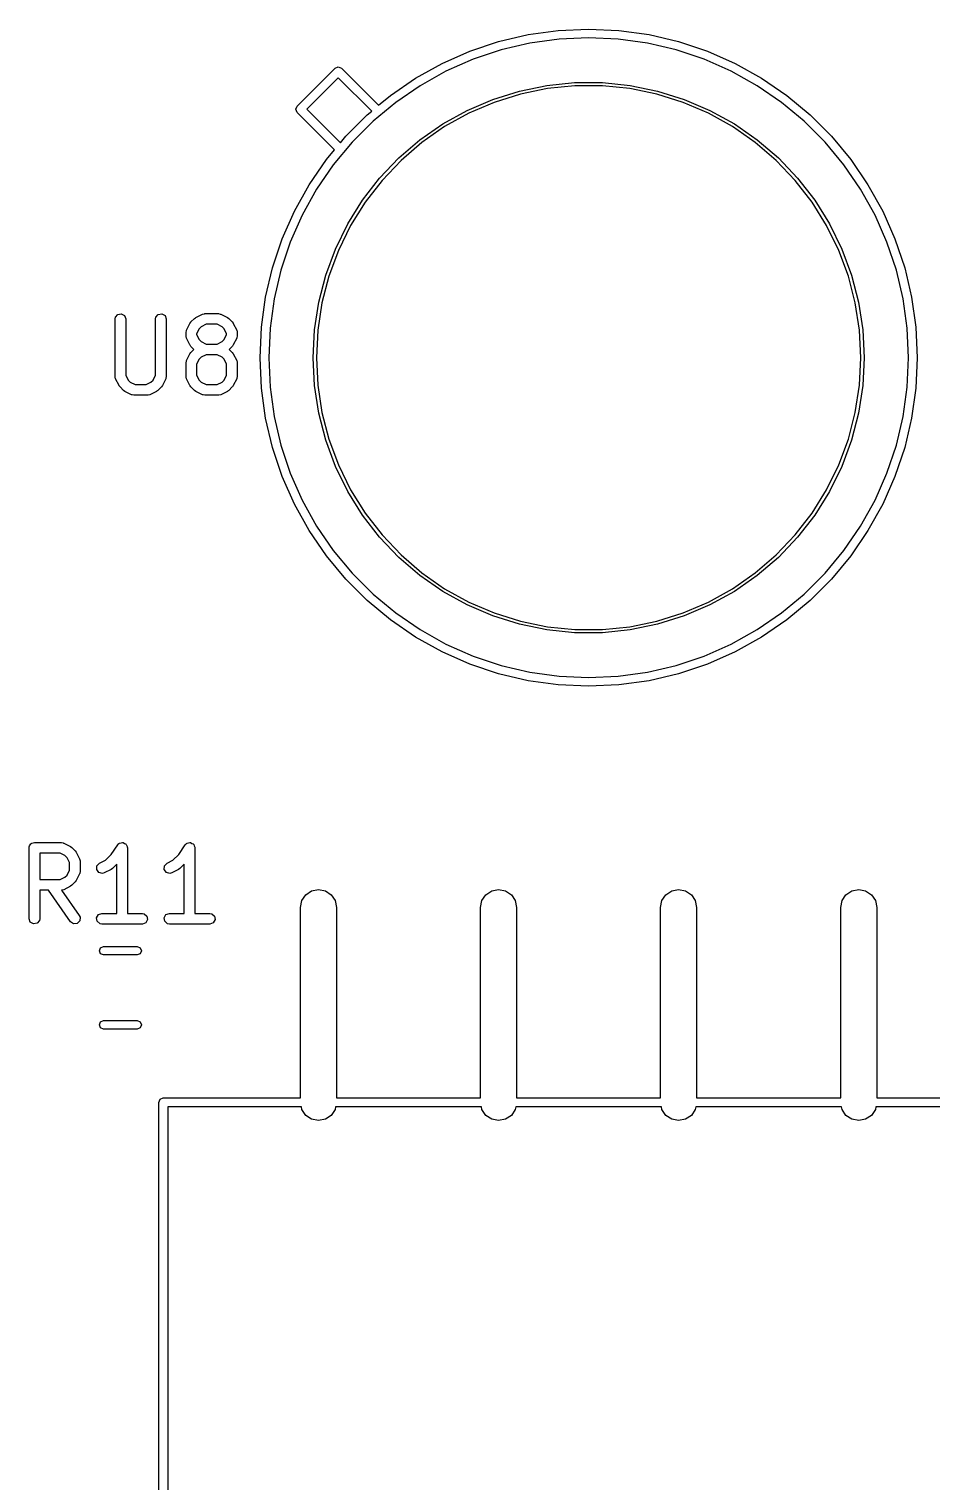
# Model space of a CAD drawing. Extents: x 111.7 to 186.3, y -145.9 to -70.4.
# Drawn here: x 141.97 to 154.7, y -124.32 to -103.82 of the extents above; entities that cross this region are included whole.
import ezdxf

# ---------------------------------------------------------------- set-up
doc = ezdxf.new("R2010")
doc.units = 0
doc.layers.add('BLACK', color=7, linetype='CONTINUOUS')

msp = doc.modelspace()

# ---------------------------------------------------------------- linework, layer by layer
at = {"layer": 'BLACK', "linetype": 'CONTINUOUS'}
for p, q in [((148.591, -103.999), (149.008, -103.901)), ((149.008, -103.901), (149.432, -103.842)), ((149.432, -103.842), (149.86, -103.822)), ((149.86, -103.822), (150.288, -103.842)), ((150.288, -103.842), (150.712, -103.901)), ((150.712, -103.901), (151.129, -103.999)), ((148.185, -104.136), (148.591, -103.999)), ((148.625, -104.117), (148.23, -104.249)), ((149.031, -104.022), (148.625, -104.117)), ((149.444, -103.964), (149.031, -104.022)), ((149.86, -103.945), (149.444, -103.964)), ((150.276, -103.964), (149.86, -103.945)), ((150.689, -104.022), (150.276, -103.964)), ((151.095, -104.117), (150.689, -104.022)), ((151.49, -104.249), (151.095, -104.117)), ((151.129, -103.999), (151.535, -104.136)), ((147.42, -104.517), (147.794, -104.308)), ((147.794, -104.308), (148.185, -104.136)), ((148.23, -104.249), (147.848, -104.418)), ((151.872, -104.418), (151.49, -104.249)), ((151.535, -104.136), (151.926, -104.308)), ((151.926, -104.308), (152.3, -104.517)), ((145.751, -104.908), (146.284, -104.374)), ((146.329, -104.509), (145.886, -104.953)), ((146.284, -104.374), (146.329, -104.356)), ((146.329, -104.356), (146.374, -104.374)), ((146.8, -104.98), (146.329, -104.509)), ((146.374, -104.374), (146.374, -104.375)), ((146.374, -104.375), (146.898, -104.898)), ((147.066, -104.759), (147.42, -104.517)), ((147.848, -104.418), (147.484, -104.621)), ((152.236, -104.621), (151.872, -104.418)), ((152.3, -104.517), (152.654, -104.759)), ((147.484, -104.621), (147.14, -104.856)), ((148.51, -104.814), (148.886, -104.696)), ((148.886, -104.696), (149.272, -104.617)), ((149.278, -104.662), (148.897, -104.74)), ((149.272, -104.617), (149.663, -104.577)), ((149.665, -104.623), (149.278, -104.662)), ((149.663, -104.577), (150.057, -104.577)), ((150.055, -104.623), (149.665, -104.623)), ((150.442, -104.662), (150.055, -104.623)), ((150.057, -104.577), (150.448, -104.617)), ((150.823, -104.74), (150.442, -104.662)), ((150.448, -104.617), (150.834, -104.696)), ((150.834, -104.696), (151.21, -104.814)), ((152.58, -104.856), (152.236, -104.621)), ((145.732, -104.953), (145.751, -104.908)), ((147.14, -104.856), (146.819, -105.123)), ((146.898, -104.898), (147.066, -104.759)), ((148.149, -104.969), (148.51, -104.814)), ((148.526, -104.857), (148.169, -105.01)), ((148.897, -104.74), (148.526, -104.857)), ((151.194, -104.857), (150.823, -104.74)), ((151.551, -105.01), (151.194, -104.857)), ((151.21, -104.814), (151.571, -104.969)), ((152.901, -105.123), (152.58, -104.856)), ((152.654, -104.759), (152.983, -105.032)), ((145.751, -104.998), (145.732, -104.953)), ((146.277, -105.524), (145.751, -104.998)), ((145.886, -104.953), (146.359, -105.426)), ((146.434, -105.335), (146.737, -105.032)), ((146.819, -105.123), (146.525, -105.417)), ((146.737, -105.032), (146.8, -104.98)), ((147.804, -105.16), (148.149, -104.969)), ((148.169, -105.01), (147.829, -105.199)), ((151.891, -105.199), (151.551, -105.01)), ((151.571, -104.969), (151.916, -105.16)), ((153.195, -105.417), (152.901, -105.123)), ((152.983, -105.032), (153.286, -105.335)), ((146.359, -105.426), (146.434, -105.335)), ((147.481, -105.385), (147.804, -105.16)), ((147.829, -105.199), (147.509, -105.421)), ((152.211, -105.421), (151.891, -105.199)), ((151.916, -105.16), (152.239, -105.385)), ((153.286, -105.335), (153.559, -105.664)), ((146.161, -105.664), (146.277, -105.524)), ((146.525, -105.417), (146.258, -105.738)), ((147.183, -105.641), (147.481, -105.385)), ((147.509, -105.421), (147.214, -105.675)), ((152.506, -105.675), (152.211, -105.421)), ((152.239, -105.385), (152.537, -105.641)), ((153.462, -105.738), (153.195, -105.417)), ((145.919, -106.018), (146.161, -105.664)), ((146.258, -105.738), (146.023, -106.082)), ((146.911, -105.927), (147.183, -105.641)), ((147.214, -105.675), (146.946, -105.957)), ((152.774, -105.957), (152.506, -105.675)), ((152.537, -105.641), (152.809, -105.927)), ((153.697, -106.082), (153.462, -105.738)), ((153.559, -105.664), (153.801, -106.018)), ((146.67, -106.238), (146.911, -105.927)), ((146.946, -105.957), (146.708, -106.264)), ((153.012, -106.264), (152.774, -105.957)), ((152.809, -105.927), (153.05, -106.238)), ((145.71, -106.392), (145.919, -106.018)), ((146.023, -106.082), (145.82, -106.446)), ((153.9, -106.446), (153.697, -106.082)), ((153.801, -106.018), (154.01, -106.392)), ((146.462, -106.572), (146.67, -106.238)), ((146.708, -106.264), (146.502, -106.594)), ((153.218, -106.594), (153.012, -106.264)), ((153.05, -106.238), (153.258, -106.572)), ((145.538, -106.783), (145.71, -106.392)), ((145.82, -106.446), (145.651, -106.828)), ((146.289, -106.925), (146.462, -106.572)), ((153.258, -106.572), (153.431, -106.925)), ((154.069, -106.828), (153.9, -106.446)), ((154.01, -106.392), (154.182, -106.783)), ((145.401, -107.189), (145.538, -106.783)), ((146.502, -106.594), (146.331, -106.944)), ((153.389, -106.944), (153.218, -106.594)), ((154.182, -106.783), (154.319, -107.189)), ((145.651, -106.828), (145.519, -107.223)), ((146.152, -107.295), (146.289, -106.925)), ((146.331, -106.944), (146.196, -107.308)), ((153.524, -107.308), (153.389, -106.944)), ((153.431, -106.925), (153.568, -107.295)), ((154.201, -107.223), (154.069, -106.828)), ((145.303, -107.606), (145.401, -107.189)), ((154.319, -107.189), (154.417, -107.606)), ((145.519, -107.223), (145.424, -107.629)), ((146.053, -107.676), (146.152, -107.295)), ((146.196, -107.308), (146.098, -107.685)), ((153.622, -107.685), (153.524, -107.308)), ((153.568, -107.295), (153.667, -107.676)), ((154.296, -107.629), (154.201, -107.223)), ((145.244, -108.03), (145.303, -107.606)), ((154.417, -107.606), (154.476, -108.03)), ((145.424, -107.629), (145.366, -108.042)), ((145.994, -108.065), (146.053, -107.676)), ((146.098, -107.685), (146.039, -108.069)), ((153.681, -108.069), (153.622, -107.685)), ((153.667, -107.676), (153.726, -108.065)), ((154.354, -108.042), (154.296, -107.629)), ((143.18, -107.912), (143.185, -107.886)), ((143.18, -108.723), (143.18, -107.912)), ((143.185, -107.886), (143.218, -107.847)), ((143.218, -107.847), (143.268, -107.838)), ((143.268, -107.838), (143.313, -107.864)), ((143.313, -107.864), (143.33, -107.912)), ((143.33, -107.912), (143.33, -108.705)), ((143.752, -107.912), (143.757, -107.886)), ((143.752, -108.705), (143.752, -107.912)), ((143.757, -107.886), (143.79, -107.847)), ((143.79, -107.847), (143.84, -107.838)), ((143.84, -107.838), (143.885, -107.864)), ((143.885, -107.864), (143.902, -107.912)), ((143.902, -107.912), (143.902, -108.723)), ((144.189, -108.069), (144.237, -107.974)), ((144.237, -107.974), (144.25, -107.956)), ((144.25, -107.956), (144.251, -107.954)), ((144.251, -107.954), (144.299, -107.907)), ((144.299, -107.907), (144.317, -107.894)), ((144.317, -107.894), (144.318, -107.893)), ((144.318, -107.893), (144.414, -107.845)), ((144.465, -107.987), (144.396, -108.021)), ((144.414, -107.845), (144.439, -107.838)), ((144.439, -107.838), (144.443, -107.839)), ((144.443, -107.839), (144.447, -107.837)), ((144.447, -107.837), (144.638, -107.837)), ((144.62, -107.987), (144.465, -107.987)), ((144.689, -108.021), (144.62, -107.987)), ((144.638, -107.837), (144.664, -107.842)), ((144.664, -107.842), (144.667, -107.845)), ((144.667, -107.845), (144.671, -107.845)), ((144.671, -107.845), (144.767, -107.893)), ((144.767, -107.893), (144.785, -107.906)), ((144.785, -107.906), (144.786, -107.907)), ((144.786, -107.907), (144.834, -107.954)), ((144.834, -107.954), (144.847, -107.973)), ((144.847, -107.973), (144.848, -107.974)), ((144.848, -107.974), (144.896, -108.069)), ((144.181, -108.103), (144.186, -108.077)), ((144.181, -108.151), (144.181, -108.103)), ((144.183, -108.155), (144.181, -108.151)), ((144.182, -108.159), (144.183, -108.155)), ((144.189, -108.184), (144.182, -108.159)), ((144.186, -108.077), (144.189, -108.074)), ((144.189, -108.074), (144.189, -108.069)), ((144.237, -108.279), (144.189, -108.184)), ((144.366, -108.052), (144.331, -108.121)), ((144.331, -108.121), (144.331, -108.133)), ((144.331, -108.133), (144.366, -108.201)), ((144.396, -108.021), (144.366, -108.052)), ((144.366, -108.201), (144.396, -108.232)), ((144.719, -108.052), (144.689, -108.021)), ((144.689, -108.232), (144.719, -108.201)), ((144.754, -108.121), (144.719, -108.052)), ((144.719, -108.201), (144.754, -108.133)), ((144.754, -108.133), (144.754, -108.121)), ((144.896, -108.184), (144.848, -108.279)), ((144.896, -108.069), (144.903, -108.094)), ((144.899, -108.176), (144.896, -108.18)), ((144.896, -108.18), (144.896, -108.184)), ((144.904, -108.151), (144.899, -108.176)), ((144.903, -108.094), (144.902, -108.099)), ((144.902, -108.099), (144.904, -108.103)), ((144.904, -108.103), (144.904, -108.151)), ((145.225, -108.458), (145.244, -108.03)), ((145.366, -108.042), (145.347, -108.458)), ((145.974, -108.458), (145.994, -108.065)), ((146.039, -108.069), (146.02, -108.458)), ((153.7, -108.458), (153.681, -108.069)), ((153.726, -108.065), (153.746, -108.458)), ((154.373, -108.458), (154.354, -108.042)), ((154.476, -108.03), (154.495, -108.458)), ((144.189, -108.498), (144.237, -108.403)), ((144.238, -108.281), (144.237, -108.279)), ((144.237, -108.403), (144.25, -108.385)), ((144.251, -108.299), (144.238, -108.281)), ((144.25, -108.385), (144.251, -108.384)), ((144.293, -108.341), (144.251, -108.299)), ((144.251, -108.384), (144.293, -108.341)), ((144.396, -108.232), (144.465, -108.266)), ((144.465, -108.416), (144.396, -108.451)), ((144.465, -108.266), (144.62, -108.266)), ((144.62, -108.416), (144.465, -108.416)), ((144.62, -108.266), (144.689, -108.232)), ((144.689, -108.451), (144.62, -108.416)), ((144.834, -108.299), (144.792, -108.341)), ((144.792, -108.341), (144.834, -108.384)), ((144.835, -108.297), (144.834, -108.299)), ((144.834, -108.384), (144.847, -108.402)), ((144.848, -108.279), (144.835, -108.297)), ((144.847, -108.402), (144.848, -108.403)), ((144.848, -108.403), (144.896, -108.498)), ((144.181, -108.532), (144.186, -108.506)), ((144.181, -108.723), (144.181, -108.532)), ((144.186, -108.506), (144.189, -108.503)), ((144.189, -108.503), (144.189, -108.498)), ((144.366, -108.481), (144.331, -108.55)), ((144.331, -108.55), (144.331, -108.705)), ((144.396, -108.451), (144.366, -108.481)), ((144.719, -108.481), (144.689, -108.451)), ((144.754, -108.55), (144.719, -108.481)), ((144.754, -108.705), (144.754, -108.55)), ((144.896, -108.498), (144.903, -108.523)), ((144.903, -108.523), (144.902, -108.528)), ((144.902, -108.528), (144.904, -108.532)), ((144.904, -108.532), (144.904, -108.723)), ((145.244, -108.886), (145.225, -108.458)), ((145.347, -108.458), (145.366, -108.874)), ((145.994, -108.851), (145.974, -108.458)), ((146.02, -108.458), (146.039, -108.847)), ((153.681, -108.847), (153.7, -108.458)), ((153.746, -108.458), (153.726, -108.851)), ((154.354, -108.874), (154.373, -108.458)), ((154.495, -108.458), (154.476, -108.886)), ((143.182, -108.727), (143.18, -108.723)), ((143.181, -108.731), (143.182, -108.727)), ((143.188, -108.756), (143.181, -108.731)), ((143.236, -108.852), (143.188, -108.756)), ((143.33, -108.705), (143.364, -108.774)), ((143.364, -108.774), (143.395, -108.804)), ((143.395, -108.804), (143.464, -108.838)), ((143.464, -108.838), (143.619, -108.838)), ((143.619, -108.838), (143.687, -108.804)), ((143.687, -108.804), (143.718, -108.774)), ((143.718, -108.774), (143.752, -108.705)), ((143.894, -108.756), (143.847, -108.852)), ((143.895, -108.752), (143.894, -108.756)), ((143.898, -108.748), (143.895, -108.752)), ((143.902, -108.723), (143.898, -108.748)), ((144.183, -108.727), (144.181, -108.723)), ((144.182, -108.731), (144.183, -108.727)), ((144.189, -108.756), (144.182, -108.731)), ((144.237, -108.852), (144.189, -108.756)), ((144.331, -108.705), (144.366, -108.774)), ((144.366, -108.774), (144.396, -108.804)), ((144.396, -108.804), (144.465, -108.838)), ((144.465, -108.838), (144.62, -108.838)), ((144.62, -108.838), (144.689, -108.804)), ((144.689, -108.804), (144.719, -108.774)), ((144.719, -108.774), (144.754, -108.705)), ((144.896, -108.756), (144.848, -108.852)), ((144.899, -108.748), (144.896, -108.752)), ((144.896, -108.752), (144.896, -108.756)), ((144.904, -108.723), (144.899, -108.748)), ((143.237, -108.853), (143.236, -108.852)), ((143.25, -108.871), (143.237, -108.853)), ((143.297, -108.919), (143.25, -108.871)), ((143.299, -108.919), (143.297, -108.919)), ((143.317, -108.933), (143.299, -108.919)), ((143.412, -108.981), (143.317, -108.933)), ((143.417, -108.981), (143.412, -108.981)), ((143.42, -108.984), (143.417, -108.981)), ((143.446, -108.988), (143.42, -108.984)), ((143.637, -108.988), (143.446, -108.988)), ((143.641, -108.987), (143.637, -108.988)), ((143.645, -108.988), (143.641, -108.987)), ((143.67, -108.981), (143.645, -108.988)), ((143.765, -108.933), (143.67, -108.981)), ((143.767, -108.932), (143.765, -108.933)), ((143.785, -108.919), (143.767, -108.932)), ((143.833, -108.871), (143.785, -108.919)), ((143.847, -108.852), (143.833, -108.87)), ((143.833, -108.87), (143.833, -108.871)), ((144.238, -108.853), (144.237, -108.852)), ((144.251, -108.871), (144.238, -108.853)), ((144.299, -108.919), (144.251, -108.871)), ((144.3, -108.919), (144.299, -108.919)), ((144.318, -108.933), (144.3, -108.919)), ((144.414, -108.981), (144.318, -108.933)), ((144.418, -108.981), (144.414, -108.981)), ((144.421, -108.984), (144.418, -108.981)), ((144.447, -108.988), (144.421, -108.984)), ((144.638, -108.988), (144.447, -108.988)), ((144.642, -108.987), (144.638, -108.988)), ((144.646, -108.988), (144.642, -108.987)), ((144.671, -108.981), (144.646, -108.988)), ((144.767, -108.933), (144.671, -108.981)), ((144.768, -108.932), (144.767, -108.933)), ((144.786, -108.919), (144.768, -108.932)), ((144.834, -108.871), (144.786, -108.919)), ((144.835, -108.87), (144.834, -108.871)), ((144.848, -108.852), (144.835, -108.87)), ((145.303, -109.31), (145.244, -108.886)), ((145.366, -108.874), (145.424, -109.287)), ((146.053, -109.24), (145.994, -108.851)), ((146.039, -108.847), (146.098, -109.231)), ((153.622, -109.231), (153.681, -108.847)), ((153.726, -108.851), (153.667, -109.24)), ((154.296, -109.287), (154.354, -108.874)), ((154.476, -108.886), (154.417, -109.31)), ((146.152, -109.621), (146.053, -109.24)), ((146.098, -109.231), (146.196, -109.608)), ((153.524, -109.608), (153.622, -109.231)), ((153.667, -109.24), (153.568, -109.621)), ((145.401, -109.727), (145.303, -109.31)), ((145.424, -109.287), (145.519, -109.693)), ((154.201, -109.693), (154.296, -109.287)), ((154.417, -109.31), (154.319, -109.727)), ((146.289, -109.991), (146.152, -109.621)), ((146.196, -109.608), (146.331, -109.972)), ((153.389, -109.972), (153.524, -109.608)), ((153.568, -109.621), (153.431, -109.991)), ((145.538, -110.133), (145.401, -109.727)), ((145.519, -109.693), (145.651, -110.088)), ((154.069, -110.088), (154.201, -109.693)), ((154.319, -109.727), (154.182, -110.133)), ((146.462, -110.344), (146.289, -109.991)), ((146.331, -109.972), (146.502, -110.322)), ((153.218, -110.322), (153.389, -109.972)), ((153.431, -109.991), (153.258, -110.344)), ((145.71, -110.524), (145.538, -110.133)), ((145.651, -110.088), (145.82, -110.47)), ((153.9, -110.47), (154.069, -110.088)), ((154.182, -110.133), (154.01, -110.524)), ((145.82, -110.47), (146.023, -110.834)), ((146.67, -110.678), (146.462, -110.344)), ((146.502, -110.322), (146.708, -110.652)), ((153.012, -110.652), (153.218, -110.322)), ((153.258, -110.344), (153.05, -110.678)), ((153.697, -110.834), (153.9, -110.47)), ((145.919, -110.898), (145.71, -110.524)), ((146.911, -110.989), (146.67, -110.678)), ((146.708, -110.652), (146.946, -110.959)), ((152.774, -110.959), (153.012, -110.652)), ((153.05, -110.678), (152.809, -110.989)), ((154.01, -110.524), (153.801, -110.898)), ((146.023, -110.834), (146.258, -111.178)), ((153.462, -111.178), (153.697, -110.834)), ((146.161, -111.252), (145.919, -110.898)), ((147.183, -111.275), (146.911, -110.989)), ((146.946, -110.959), (147.214, -111.241)), ((152.506, -111.241), (152.774, -110.959)), ((152.809, -110.989), (152.537, -111.275)), ((153.801, -110.898), (153.559, -111.252)), ((146.434, -111.581), (146.161, -111.252)), ((146.258, -111.178), (146.525, -111.499)), ((147.481, -111.531), (147.183, -111.275)), ((147.214, -111.241), (147.509, -111.495)), ((152.211, -111.495), (152.506, -111.241)), ((152.537, -111.275), (152.239, -111.531)), ((153.195, -111.499), (153.462, -111.178)), ((153.559, -111.252), (153.286, -111.581)), ((146.525, -111.499), (146.819, -111.793)), ((147.509, -111.495), (147.829, -111.717)), ((151.891, -111.717), (152.211, -111.495)), ((152.901, -111.793), (153.195, -111.499)), ((146.737, -111.884), (146.434, -111.581)), ((147.804, -111.756), (147.481, -111.531)), ((152.239, -111.531), (151.916, -111.756)), ((153.286, -111.581), (152.983, -111.884)), ((147.066, -112.157), (146.737, -111.884)), ((146.819, -111.793), (147.14, -112.06)), ((148.149, -111.947), (147.804, -111.756)), ((147.829, -111.717), (148.169, -111.906)), ((148.169, -111.906), (148.526, -112.059)), ((151.194, -112.059), (151.551, -111.906)), ((151.551, -111.906), (151.891, -111.717)), ((151.916, -111.756), (151.571, -111.947)), ((152.58, -112.06), (152.901, -111.793)), ((152.983, -111.884), (152.654, -112.157)), ((147.14, -112.06), (147.484, -112.295)), ((148.51, -112.102), (148.149, -111.947)), ((148.886, -112.22), (148.51, -112.102)), ((148.526, -112.059), (148.897, -112.176)), ((150.823, -112.176), (151.194, -112.059)), ((151.21, -112.102), (150.834, -112.22)), ((151.571, -111.947), (151.21, -112.102)), ((152.236, -112.295), (152.58, -112.06)), ((147.42, -112.399), (147.066, -112.157)), ((147.484, -112.295), (147.848, -112.498)), ((149.272, -112.299), (148.886, -112.22)), ((148.897, -112.176), (149.278, -112.254)), ((149.663, -112.339), (149.272, -112.299)), ((149.278, -112.254), (149.665, -112.293)), ((149.665, -112.293), (150.055, -112.293)), ((150.055, -112.293), (150.442, -112.254)), ((150.448, -112.299), (150.057, -112.339)), ((150.442, -112.254), (150.823, -112.176)), ((150.834, -112.22), (150.448, -112.299)), ((151.872, -112.498), (152.236, -112.295)), ((152.654, -112.157), (152.3, -112.399)), ((147.794, -112.608), (147.42, -112.399)), ((147.848, -112.498), (148.23, -112.667)), ((150.057, -112.339), (149.663, -112.339)), ((151.49, -112.667), (151.872, -112.498)), ((152.3, -112.399), (151.926, -112.608)), ((148.185, -112.78), (147.794, -112.608)), ((148.23, -112.667), (148.625, -112.799)), ((151.095, -112.799), (151.49, -112.667)), ((151.926, -112.608), (151.535, -112.78)), ((148.591, -112.917), (148.185, -112.78)), ((149.008, -113.015), (148.591, -112.917)), ((148.625, -112.799), (149.031, -112.894)), ((149.031, -112.894), (149.444, -112.952)), ((150.276, -112.952), (150.689, -112.894)), ((150.689, -112.894), (151.095, -112.799)), ((151.129, -112.917), (150.712, -113.015)), ((151.535, -112.78), (151.129, -112.917)), ((149.432, -113.074), (149.008, -113.015)), ((149.86, -113.093), (149.432, -113.074)), ((149.444, -112.952), (149.86, -112.971)), ((149.86, -112.971), (150.276, -112.952)), ((150.288, -113.074), (149.86, -113.093)), ((150.712, -113.015), (150.288, -113.074)), ((141.967, -115.373), (141.968, -115.363)), ((141.967, -116.373), (141.967, -115.373)), ((141.968, -115.36), (141.97, -115.357)), ((141.968, -115.363), (141.968, -115.36)), ((141.97, -115.357), (141.971, -115.347)), ((141.971, -115.347), (141.984, -115.332)), ((141.984, -115.332), (141.994, -115.315)), ((141.994, -115.315), (142, -115.313)), ((142, -115.313), (142.004, -115.308)), ((142.004, -115.308), (142.023, -115.304)), ((142.023, -115.304), (142.042, -115.298)), ((142.042, -115.298), (142.423, -115.298)), ((142.423, -115.298), (142.448, -115.302)), ((142.448, -115.302), (142.452, -115.305)), ((142.452, -115.305), (142.456, -115.306)), ((142.456, -115.306), (142.551, -115.353)), ((142.551, -115.353), (142.569, -115.367)), ((142.569, -115.367), (142.571, -115.367)), ((142.571, -115.367), (142.619, -115.415)), ((143.126, -115.468), (143.217, -115.331)), ((143.217, -115.331), (143.235, -115.312)), ((143.235, -115.312), (143.24, -115.311)), ((143.24, -115.311), (143.242, -115.308)), ((143.242, -115.308), (143.264, -115.304)), ((143.264, -115.304), (143.285, -115.298)), ((143.285, -115.298), (143.289, -115.3)), ((143.289, -115.3), (143.293, -115.299)), ((143.293, -115.299), (143.312, -115.31)), ((143.312, -115.31), (143.332, -115.319)), ((143.332, -115.319), (143.334, -115.322)), ((143.334, -115.322), (143.337, -115.325)), ((143.337, -115.325), (143.345, -115.345)), ((143.345, -115.345), (143.354, -115.365)), ((143.354, -115.365), (143.353, -115.369)), ((143.353, -115.369), (143.355, -115.373)), ((143.355, -115.373), (143.355, -116.298)), ((144.079, -115.468), (144.17, -115.331)), ((144.17, -115.331), (144.188, -115.312)), ((144.188, -115.312), (144.192, -115.311)), ((144.192, -115.311), (144.195, -115.308)), ((144.195, -115.308), (144.216, -115.304)), ((144.216, -115.304), (144.237, -115.298)), ((144.237, -115.298), (144.241, -115.3)), ((144.241, -115.3), (144.245, -115.299)), ((144.245, -115.299), (144.264, -115.31)), ((144.264, -115.31), (144.284, -115.319)), ((144.284, -115.319), (144.286, -115.322)), ((144.286, -115.322), (144.29, -115.325)), ((144.29, -115.325), (144.297, -115.345)), ((144.297, -115.345), (144.307, -115.365)), ((144.307, -115.365), (144.306, -115.369)), ((144.306, -115.369), (144.307, -115.373)), ((144.307, -115.373), (144.307, -116.298)), ((142.405, -115.448), (142.117, -115.448)), ((142.117, -115.448), (142.117, -115.822)), ((142.473, -115.482), (142.405, -115.448)), ((142.504, -115.512), (142.473, -115.482)), ((142.538, -115.581), (142.504, -115.512)), ((142.538, -115.688), (142.538, -115.581)), ((142.619, -115.415), (142.631, -115.433)), ((142.631, -115.433), (142.633, -115.435)), ((142.633, -115.435), (142.68, -115.53)), ((142.68, -115.53), (142.688, -115.555)), ((142.688, -115.555), (142.687, -115.559)), ((142.687, -115.559), (142.688, -115.563)), ((142.688, -115.563), (142.688, -115.706)), ((142.925, -115.629), (142.961, -115.591)), ((142.961, -115.591), (143.045, -115.549)), ((143.045, -115.549), (143.126, -115.468)), ((143.205, -115.602), (143.142, -115.664)), ((143.205, -116.298), (143.205, -115.602)), ((143.878, -115.629), (143.913, -115.591)), ((143.913, -115.591), (143.997, -115.549)), ((143.997, -115.549), (144.079, -115.468)), ((144.157, -115.602), (144.095, -115.664)), ((144.157, -116.298), (144.157, -115.602)), ((142.405, -115.822), (142.473, -115.787)), ((142.473, -115.787), (142.504, -115.757)), ((142.504, -115.757), (142.538, -115.688)), ((142.68, -115.74), (142.633, -115.835)), ((142.681, -115.735), (142.68, -115.74)), ((142.684, -115.732), (142.681, -115.735)), ((142.688, -115.706), (142.684, -115.732)), ((142.922, -115.68), (142.925, -115.629)), ((142.953, -115.721), (142.922, -115.68)), ((143.003, -115.733), (142.953, -115.721)), ((143.028, -115.726), (143.003, -115.733)), ((143.123, -115.678), (143.028, -115.726)), ((143.124, -115.677), (143.123, -115.678)), ((143.142, -115.664), (143.124, -115.677)), ((143.875, -115.68), (143.878, -115.629)), ((143.905, -115.721), (143.875, -115.68)), ((143.955, -115.733), (143.905, -115.721)), ((143.98, -115.726), (143.955, -115.733)), ((144.075, -115.678), (143.98, -115.726)), ((144.076, -115.677), (144.075, -115.678)), ((144.095, -115.664), (144.076, -115.677)), ((142.117, -115.822), (142.405, -115.822)), ((142.241, -115.972), (142.117, -115.972)), ((142.117, -115.972), (142.117, -116.373)), ((142.552, -116.416), (142.241, -115.972)), ((142.427, -115.97), (142.424, -115.971)), ((142.424, -115.971), (142.675, -116.33)), ((142.431, -115.971), (142.427, -115.97)), ((142.456, -115.964), (142.431, -115.971)), ((142.551, -115.916), (142.456, -115.964)), ((142.553, -115.915), (142.551, -115.916)), ((142.571, -115.902), (142.553, -115.915)), ((142.619, -115.854), (142.571, -115.902)), ((142.633, -115.835), (142.619, -115.853)), ((142.619, -115.853), (142.619, -115.854)), ((145.87, -116.034), (145.953, -115.979)), ((145.953, -115.979), (146.05, -115.96)), ((146.05, -115.96), (146.147, -115.979)), ((146.147, -115.979), (146.23, -116.034)), ((148.41, -116.034), (148.493, -115.979)), ((148.493, -115.979), (148.59, -115.96)), ((148.59, -115.96), (148.687, -115.979)), ((148.687, -115.979), (148.77, -116.034)), ((150.95, -116.034), (151.033, -115.979)), ((151.033, -115.979), (151.13, -115.96)), ((151.13, -115.96), (151.227, -115.979)), ((151.227, -115.979), (151.31, -116.034)), ((153.49, -116.034), (153.573, -115.979)), ((153.573, -115.979), (153.67, -115.96)), ((153.67, -115.96), (153.767, -115.979)), ((153.767, -115.979), (153.85, -116.034)), ((145.796, -116.214), (145.815, -116.117)), ((145.796, -118.9), (145.796, -116.214)), ((145.815, -116.117), (145.87, -116.034)), ((146.23, -116.034), (146.285, -116.117)), ((146.285, -116.117), (146.304, -116.214)), ((146.304, -116.214), (146.304, -118.9)), ((148.336, -116.214), (148.355, -116.117)), ((148.336, -118.9), (148.336, -116.214)), ((148.355, -116.117), (148.41, -116.034)), ((148.77, -116.034), (148.825, -116.117)), ((148.825, -116.117), (148.844, -116.214)), ((148.844, -116.214), (148.844, -118.9)), ((150.876, -116.214), (150.895, -116.117)), ((150.876, -118.9), (150.876, -116.214)), ((150.895, -116.117), (150.95, -116.034)), ((151.31, -116.034), (151.365, -116.117)), ((151.365, -116.117), (151.384, -116.214)), ((151.384, -116.214), (151.384, -118.9)), ((153.416, -116.214), (153.435, -116.117)), ((153.416, -118.9), (153.416, -116.214)), ((153.435, -116.117), (153.49, -116.034)), ((153.85, -116.034), (153.905, -116.117)), ((153.905, -116.117), (153.924, -116.214)), ((153.924, -116.214), (153.924, -118.9)), ((141.984, -116.421), (141.967, -116.373)), ((142.029, -116.447), (141.984, -116.421)), ((142.112, -116.398), (142.079, -116.438)), ((142.117, -116.373), (142.112, -116.398)), ((142.594, -116.445), (142.552, -116.416)), ((142.681, -116.405), (142.645, -116.441)), ((142.675, -116.33), (142.686, -116.353)), ((142.686, -116.353), (142.681, -116.405)), ((142.92, -116.36), (142.946, -116.315)), ((142.929, -116.41), (142.92, -116.36)), ((142.968, -116.443), (142.929, -116.41)), ((142.946, -116.315), (142.994, -116.298)), ((142.994, -116.298), (143.205, -116.298)), ((143.355, -116.298), (143.566, -116.298)), ((143.566, -116.298), (143.591, -116.302)), ((143.591, -116.302), (143.63, -116.335)), ((143.639, -116.386), (143.614, -116.43)), ((143.63, -116.335), (143.639, -116.386)), ((143.873, -116.36), (143.898, -116.315)), ((143.882, -116.41), (143.873, -116.36)), ((143.921, -116.443), (143.882, -116.41)), ((143.898, -116.315), (143.946, -116.298)), ((143.946, -116.298), (144.157, -116.298)), ((144.307, -116.298), (144.518, -116.298)), ((144.518, -116.298), (144.544, -116.302)), ((144.544, -116.302), (144.583, -116.335)), ((144.592, -116.386), (144.566, -116.43)), ((144.583, -116.335), (144.592, -116.386)), ((142.079, -116.438), (142.029, -116.447)), ((142.645, -116.441), (142.594, -116.445)), ((142.994, -116.448), (142.968, -116.443)), ((143.566, -116.448), (142.994, -116.448)), ((143.614, -116.43), (143.566, -116.448)), ((143.946, -116.448), (143.921, -116.443)), ((144.518, -116.448), (143.946, -116.448)), ((144.566, -116.43), (144.518, -116.448)), ((142.959, -116.825), (142.976, -116.783)), ((142.976, -116.868), (142.959, -116.825)), ((142.976, -116.783), (143.019, -116.765)), ((143.019, -116.765), (143.493, -116.765)), ((143.493, -116.765), (143.536, -116.783)), ((143.536, -116.783), (143.553, -116.825)), ((143.553, -116.825), (143.536, -116.868)), ((143.019, -116.885), (142.976, -116.868)), ((143.493, -116.885), (143.019, -116.885)), ((143.536, -116.868), (143.493, -116.885)), ((142.959, -117.87), (142.976, -117.828)), ((142.976, -117.828), (143.019, -117.81)), ((143.019, -117.81), (143.493, -117.81)), ((143.493, -117.81), (143.536, -117.828)), ((143.536, -117.828), (143.553, -117.87)), ((142.976, -117.913), (142.959, -117.87)), ((143.019, -117.93), (142.976, -117.913)), ((143.493, -117.93), (143.019, -117.93)), ((143.536, -117.913), (143.493, -117.93)), ((143.553, -117.87), (143.536, -117.913)), ((143.796, -118.964), (143.815, -118.919)), ((143.796, -134.464), (143.796, -118.964)), ((143.815, -118.919), (143.86, -118.9)), ((143.86, -118.9), (145.796, -118.9)), ((145.808, -119.027), (143.923, -119.027)), ((143.923, -119.027), (143.923, -134.4)), ((145.815, -119.064), (145.808, -119.027)), ((145.87, -119.147), (145.815, -119.064)), ((146.285, -119.064), (146.23, -119.147)), ((146.292, -119.027), (146.285, -119.064)), ((148.348, -119.027), (146.292, -119.027)), ((146.304, -118.9), (148.336, -118.9)), ((148.355, -119.064), (148.348, -119.027)), ((148.41, -119.147), (148.355, -119.064)), ((148.825, -119.064), (148.77, -119.147)), ((148.832, -119.027), (148.825, -119.064)), ((150.888, -119.027), (148.832, -119.027)), ((148.844, -118.9), (150.876, -118.9)), ((150.895, -119.064), (150.888, -119.027)), ((150.95, -119.147), (150.895, -119.064)), ((151.365, -119.064), (151.31, -119.147)), ((151.372, -119.027), (151.365, -119.064)), ((153.428, -119.027), (151.372, -119.027)), ((151.384, -118.9), (153.416, -118.9)), ((153.435, -119.064), (153.428, -119.027)), ((153.49, -119.147), (153.435, -119.064)), ((153.905, -119.064), (153.85, -119.147)), ((153.912, -119.027), (153.905, -119.064)), ((155.796, -119.027), (153.912, -119.027)), ((153.924, -118.9), (155.86, -118.9)), ((145.953, -119.202), (145.87, -119.147)), ((146.05, -119.221), (145.953, -119.202)), ((146.147, -119.202), (146.05, -119.221)), ((146.23, -119.147), (146.147, -119.202)), ((148.493, -119.202), (148.41, -119.147)), ((148.59, -119.221), (148.493, -119.202)), ((148.687, -119.202), (148.59, -119.221)), ((148.77, -119.147), (148.687, -119.202)), ((151.033, -119.202), (150.95, -119.147)), ((151.13, -119.221), (151.033, -119.202)), ((151.227, -119.202), (151.13, -119.221)), ((151.31, -119.147), (151.227, -119.202)), ((153.573, -119.202), (153.49, -119.147)), ((153.67, -119.221), (153.573, -119.202)), ((153.767, -119.202), (153.67, -119.221)), ((153.85, -119.147), (153.767, -119.202))]:
    msp.add_line(p, q, dxfattribs=at)

doc.saveas('drawing.dxf')
